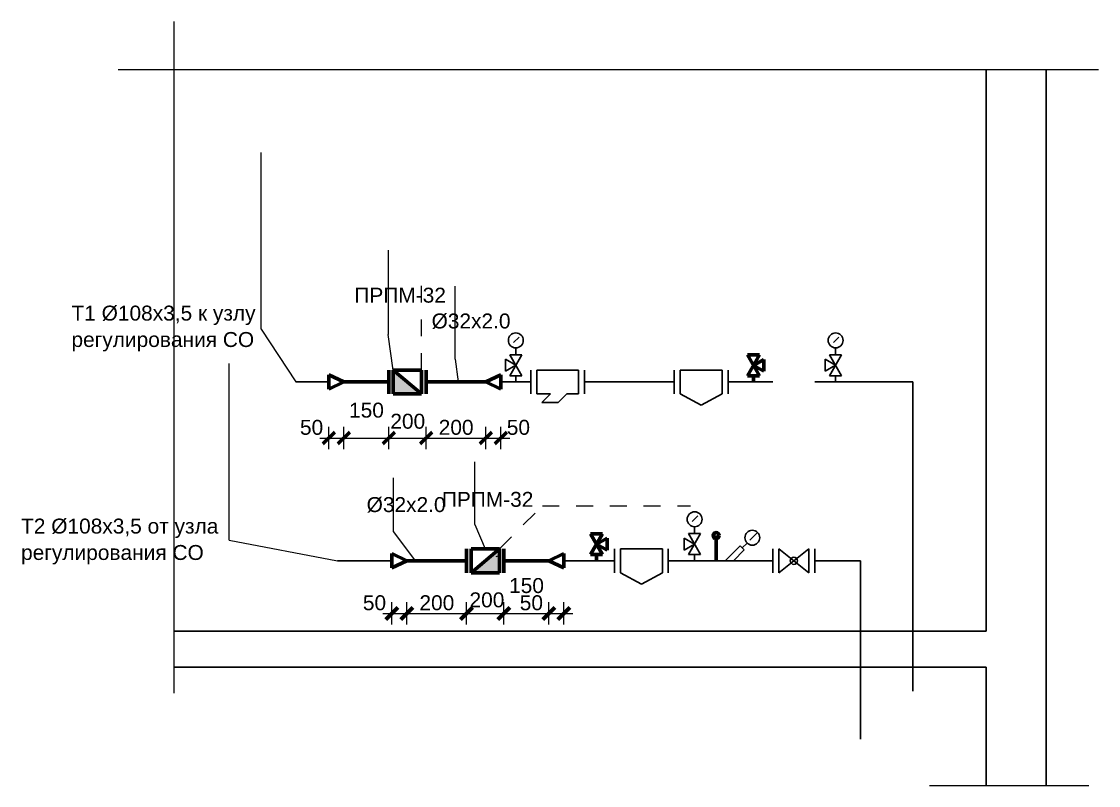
# Model space of a CAD drawing. Header units: millimetres. Extents: x 5807 to 30288, y -40917 to 2953.
# Drawn here: x 19370 to 22973, y -26949 to -24393 of the extents above; entities that cross this region are included whole.
import ezdxf

# ---------------------------------------------------------------- set-up
doc = ezdxf.new("R2010")
doc.units = ezdxf.units.MM
doc.header["$MEASUREMENT"] = 0
doc.linetypes.add('Штриховая', pattern=[112.888889, 56.444445, -56.444445])
for name, color, linetype, lineweight in [('0_Ном._пера__1', 7, 'Continuous', 15), ('0_Ном._пера__21', 7, 'Continuous', 30), ('0_Ном._пера__41', 7, 'Continuous', 60), ('2D - Общий_Ном._пера__1', 7, 'Continuous', 15), ('Аннотация - Текст_Ном._пера__1', 7, 'Continuous', 15), ('Размер - Общий_Ном._пера__1', 7, 'Continuous', 15), ('Размер - Общий_Ном._пера__21', 7, 'Continuous', 30), ('Размер - Общий_Ном._пера__41', 7, 'Continuous', 60)]:
    doc.layers.add(name, color=color, linetype=linetype, lineweight=lineweight)
doc.layers.add('Размер - Общий', color=7, linetype='Continuous')
doc.styles.add('РЎР“Р•РќР•Р\xa0РР\xa0_РЎРўРР›Р¬_1', font='Helvetica.ttc')
doc.linetypes.add('С изломами', pattern='A,0,[2,test_11.Shx,S=3.135805,R=0,X=0,Y=0],-395.111443,0', length=395.111443)
doc.dimstyles.new('СГЕНЕРИР_СТИЛЬ__4', dxfattribs={"dimtxt": 50, "dimasz": 38, "dimexe": 0.18, "dimexo": 1500, "dimgap": 0, "dimtad": 1, "dimtih": 1, "dimtoh": 1, "dimdec": 0, "dimzin": 0, "dimdsep": 46, "dimtxsty": 'РЎР“Р•РќР•Р\xa0РР\xa0_РЎРўРР›Р¬_1', "dimblk": 'ARROWHEAD_6', "dimblk1": 'ARROWHEAD_6', "dimblk2": 'ARROWHEAD_6', "dimcen": 0.09, "dimclrd": 7, "dimclre": 7, "dimclrt": 7, "dimazin": 0, "dimtfac": 1, "dimtdec": 4, "dimtmove": 0, "dimatfit": 3, "dimfxl": 0, "dimtolj": 1, "dimtzin": 0, "dimarcsym": 0})
doc.dimstyles.new('СГЕНЕРИР_СТИЛЬ__5', dxfattribs={"dimtxt": 50, "dimasz": 38, "dimexe": 0.18, "dimexo": 1500, "dimgap": 0, "dimtad": 1, "dimtih": 1, "dimtoh": 1, "dimdec": 0, "dimzin": 0, "dimdsep": 46, "dimtxsty": 'РЎР“Р•РќР•Р\xa0РР\xa0_РЎРўРР›Р¬_1', "dimblk": 'ARROWHEAD_6', "dimblk1": 'ARROWHEAD_6', "dimblk2": 'ARROWHEAD_6', "dimcen": 0.09, "dimclrd": 7, "dimclre": 7, "dimclrt": 7, "dimazin": 0, "dimtfac": 1, "dimtdec": 4, "dimtmove": 2, "dimatfit": 3, "dimfxl": 0, "dimtolj": 1, "dimtzin": 0, "dimarcsym": 0})

# ---------------------------------------------------------------- blocks, each defined once
blk = doc.blocks.new('*D10')
at = {"layer": 'Размер - Общий_Ном._пера__1', "color": 7, "linetype": 'Continuous', "lineweight": 15}
for p, q in [((20398.5, -25824.1), (20398.5, -25749.1)), ((20368.5, -25786.6), (20398.5, -25786.6)), ((20398.5, -25786.6), (20448.5, -25786.6))]:
    blk.add_line(p, q, dxfattribs=at)
at = {"layer": 'Размер - Общий_Ном._пера__41', "color": 7, "linetype": 'Continuous', "lineweight": 60}
for p, q in [((20418.5, -25766.6), (20378.5, -25806.6)), ((20468.5, -25766.6), (20428.5, -25806.6))]:
    blk.add_line(p, q, dxfattribs=at)
at = {"layer": 'Размер - Общий_Ном._пера__21', "color": 7, "lineweight": 30, "insert": (20301.6, -25776.6), "char_height": 50, "attachment_point": 7, "style": 'РЎР“Р•РќР•Р\xa0РР\xa0_РЎРўРР›Р¬_1'}
blk.add_mtext('\\A1;{\\pql;\\fHelvetica|b0|i0|c0|p0;\\W1.000000;50}', dxfattribs=at)
blk = doc.blocks.new('ARROWHEAD_6')
at = {"color": 0, "linetype": 'Continuous', "lineweight": 0}
for p, q in [((0, 0), (-1, 0)), ((-0.5, -0.5), (0.5, 0.5))]:
    blk.add_line(p, q, dxfattribs=at)
blk = doc.blocks.new('*D11')
at = {"layer": 'Размер - Общий_Ном._пера__1', "color": 7, "linetype": 'Continuous', "lineweight": 15}
for p, q in [((20448.5, -25824.1), (20448.5, -25749.1)), ((20398.5, -25786.6), (20448.5, -25786.6)), ((20448.5, -25786.6), (20598.5, -25786.6))]:
    blk.add_line(p, q, dxfattribs=at)
at = {"layer": 'Размер - Общий_Ном._пера__41', "color": 7, "linetype": 'Continuous', "lineweight": 60}
for p, q in [((20468.5, -25766.6), (20428.5, -25806.6)), ((20618.5, -25766.6), (20578.5, -25806.6))]:
    blk.add_line(p, q, dxfattribs=at)
at = {"layer": 'Размер - Общий_Ном._пера__21', "color": 7, "lineweight": 30, "insert": (20465.8, -25719.1), "char_height": 50, "attachment_point": 7, "style": 'РЎР“Р•РќР•Р\xa0РР\xa0_РЎРўРР›Р¬_1'}
blk.add_mtext('\\A1;{\\pql;\\fHelvetica|b0|i0|c0|p0;\\W1.000000;150}', dxfattribs=at)
blk = doc.blocks.new('*D12')
at = {"layer": 'Размер - Общий_Ном._пера__1', "color": 7, "linetype": 'Continuous', "lineweight": 15}
for p, q in [((20598.5, -25824.1), (20598.5, -25749.1)), ((20448.5, -25786.6), (20598.5, -25786.6)), ((20598.5, -25786.6), (20723.4, -25786.6))]:
    blk.add_line(p, q, dxfattribs=at)
at = {"layer": 'Размер - Общий_Ном._пера__41', "color": 7, "linetype": 'Continuous', "lineweight": 60}
for p, q in [((20618.5, -25766.6), (20578.5, -25806.6)), ((20743.4, -25766.6), (20703.4, -25806.6))]:
    blk.add_line(p, q, dxfattribs=at)
at = {"layer": 'Размер - Общий_Ном._пера__21', "color": 7, "lineweight": 30, "insert": (20603.9, -25756.2), "char_height": 50, "attachment_point": 7, "style": 'РЎР“Р•РќР•Р\xa0РР\xa0_РЎРўРР›Р¬_1'}
blk.add_mtext('\\A1;{\\pql;\\fHelvetica|b0|i0|c0|p0;\\W1.000000;200}', dxfattribs=at)
blk = doc.blocks.new('*D13')
at = {"layer": 'Размер - Общий_Ном._пера__1', "color": 7, "linetype": 'Continuous', "lineweight": 15}
for p, q in [((20723.4, -25824.1), (20723.4, -25749.1)), ((20598.5, -25786.6), (20723.4, -25786.6)), ((20723.4, -25786.6), (20923.4, -25786.6))]:
    blk.add_line(p, q, dxfattribs=at)
at = {"layer": 'Размер - Общий_Ном._пера__41', "color": 7, "linetype": 'Continuous', "lineweight": 60}
for p, q in [((20743.4, -25766.6), (20703.4, -25806.6)), ((20943.4, -25766.6), (20903.4, -25806.6))]:
    blk.add_line(p, q, dxfattribs=at)
at = {"layer": 'Размер - Общий_Ном._пера__21', "color": 7, "lineweight": 30, "insert": (20765.7, -25776.6), "char_height": 50, "attachment_point": 7, "style": 'РЎР“Р•РќР•Р\xa0РР\xa0_РЎРўРР›Р¬_1'}
blk.add_mtext('\\A1;{\\pql;\\fHelvetica|b0|i0|c0|p0;\\W1.000000;200}', dxfattribs=at)
blk = doc.blocks.new('*D14')
at = {"layer": 'Размер - Общий_Ном._пера__1', "color": 7, "linetype": 'Continuous', "lineweight": 15}
for p, q in [((20923.4, -25824.1), (20923.4, -25749.1)), ((20973.4, -25824.1), (20973.4, -25749.1)), ((20723.4, -25786.6), (20923.4, -25786.6)), ((20923.4, -25786.6), (20973.4, -25786.6)), ((20973.4, -25786.6), (21003.4, -25786.6))]:
    blk.add_line(p, q, dxfattribs=at)
at = {"layer": 'Размер - Общий_Ном._пера__41', "color": 7, "linetype": 'Continuous', "lineweight": 60}
for p, q in [((20943.4, -25766.6), (20903.4, -25806.6)), ((20953.4, -25806.6), (20993.4, -25766.6))]:
    blk.add_line(p, q, dxfattribs=at)
at = {"layer": 'Размер - Общий_Ном._пера__21', "color": 7, "lineweight": 30, "insert": (20993.4, -25776.6), "char_height": 50, "attachment_point": 7, "style": 'РЎР“Р•РќР•Р\xa0РР\xa0_РЎРўРР›Р¬_1'}
blk.add_mtext('\\A1;{\\pql;\\fHelvetica|b0|i0|c0|p0;\\W1.000000;50}', dxfattribs=at)
blk = doc.blocks.new('*D15')
at = {"layer": 'Размер - Общий_Ном._пера__1', "color": 7, "linetype": 'Continuous', "lineweight": 15}
for p, q in [((20608.9, -26411), (20608.9, -26336)), ((20578.9, -26373.5), (20608.9, -26373.5)), ((20608.9, -26373.5), (20658.9, -26373.5))]:
    blk.add_line(p, q, dxfattribs=at)
at = {"layer": 'Размер - Общий_Ном._пера__41', "color": 7, "linetype": 'Continuous', "lineweight": 60}
for p, q in [((20628.9, -26353.5), (20588.9, -26393.5)), ((20678.9, -26353.5), (20638.9, -26393.5))]:
    blk.add_line(p, q, dxfattribs=at)
at = {"layer": 'Размер - Общий_Ном._пера__21', "color": 7, "lineweight": 30, "insert": (20512, -26363.5), "char_height": 50, "attachment_point": 7, "style": 'РЎР“Р•РќР•Р\xa0РР\xa0_РЎРўРР›Р¬_1'}
blk.add_mtext('\\A1;{\\pql;\\fHelvetica|b0|i0|c0|p0;\\W1.000000;50}', dxfattribs=at)
blk = doc.blocks.new('*D16')
at = {"layer": 'Размер - Общий_Ном._пера__1', "color": 7, "linetype": 'Continuous', "lineweight": 15}
for p, q in [((20658.9, -26411), (20658.9, -26336)), ((20608.9, -26373.5), (20658.9, -26373.5)), ((20658.9, -26373.5), (20858.9, -26373.5))]:
    blk.add_line(p, q, dxfattribs=at)
at = {"layer": 'Размер - Общий_Ном._пера__41', "color": 7, "linetype": 'Continuous', "lineweight": 60}
for p, q in [((20678.9, -26353.5), (20638.9, -26393.5)), ((20878.9, -26353.5), (20838.9, -26393.5))]:
    blk.add_line(p, q, dxfattribs=at)
at = {"layer": 'Размер - Общий_Ном._пера__21', "color": 7, "lineweight": 30, "insert": (20701.2, -26363.5), "char_height": 50, "attachment_point": 7, "style": 'РЎР“Р•РќР•Р\xa0РР\xa0_РЎРўРР›Р¬_1'}
blk.add_mtext('\\A1;{\\pql;\\fHelvetica|b0|i0|c0|p0;\\W1.000000;200}', dxfattribs=at)
blk = doc.blocks.new('*D17')
at = {"layer": 'Размер - Общий_Ном._пера__1', "color": 7, "linetype": 'Continuous', "lineweight": 15}
for p, q in [((20858.9, -26411), (20858.9, -26336)), ((20658.9, -26373.5), (20858.9, -26373.5)), ((20858.9, -26373.5), (20983.8, -26373.5))]:
    blk.add_line(p, q, dxfattribs=at)
at = {"layer": 'Размер - Общий_Ном._пера__41', "color": 7, "linetype": 'Continuous', "lineweight": 60}
for p, q in [((20878.9, -26353.5), (20838.9, -26393.5)), ((21003.8, -26353.5), (20963.8, -26393.5))]:
    blk.add_line(p, q, dxfattribs=at)
at = {"layer": 'Размер - Общий_Ном._пера__21', "color": 7, "lineweight": 30, "insert": (20868.7, -26353.8), "char_height": 50, "attachment_point": 7, "style": 'РЎР“Р•РќР•Р\xa0РР\xa0_РЎРўРР›Р¬_1'}
blk.add_mtext('\\A1;{\\pql;\\fHelvetica|b0|i0|c0|p0;\\W1.000000;200}', dxfattribs=at)
blk = doc.blocks.new('*D18')
at = {"layer": 'Размер - Общий_Ном._пера__1', "color": 7, "linetype": 'Continuous', "lineweight": 15}
for p, q in [((20983.8, -26411), (20983.8, -26336)), ((20858.9, -26373.5), (20983.8, -26373.5)), ((20983.8, -26373.5), (21133.8, -26373.5))]:
    blk.add_line(p, q, dxfattribs=at)
at = {"layer": 'Размер - Общий_Ном._пера__41', "color": 7, "linetype": 'Continuous', "lineweight": 60}
for p, q in [((21003.8, -26353.5), (20963.8, -26393.5)), ((21153.8, -26353.5), (21113.8, -26393.5))]:
    blk.add_line(p, q, dxfattribs=at)
at = {"layer": 'Размер - Общий_Ном._пера__21', "color": 7, "lineweight": 30, "char_height": 50, "attachment_point": 7, "style": 'РЎР“Р•РќР•Р\xa0РР\xa0_РЎРўРР›Р¬_1'}
for s, insert in [('\\A1;{\\pql;\\fHelvetica|b0|i0|c0|p0;\\W1.000000;150}', (21001.1, -26306)), ('\\A1;{\\pql;\\fHelvetica|b0|i0|c0|p0;\\W1.000000;50}', (21036.8, -26363.5))]:
    blk.add_mtext(s, dxfattribs=dict(at, insert=insert))
blk = doc.blocks.new('*D19')
at = {"layer": 'Размер - Общий_Ном._пера__1', "color": 7, "linetype": 'Continuous', "lineweight": 15}
for p, q in [((21133.8, -26411), (21133.8, -26336)), ((21183.8, -26411), (21183.8, -26336)), ((20983.8, -26373.5), (21133.8, -26373.5)), ((21133.8, -26373.5), (21183.8, -26373.5)), ((21183.8, -26373.5), (21213.8, -26373.5))]:
    blk.add_line(p, q, dxfattribs=at)
at = {"layer": 'Размер - Общий_Ном._пера__41', "color": 7, "linetype": 'Continuous', "lineweight": 60}
for p, q in [((21153.8, -26353.5), (21113.8, -26393.5)), ((21163.8, -26393.5), (21203.8, -26353.5))]:
    blk.add_line(p, q, dxfattribs=at)

msp = doc.modelspace()

# ---------------------------------------------------------------- hatches: boundary and pattern name
at = {"layer": '2D - Общий_Ном._пера__1', "linetype": 'Continuous', "lineweight": 15}
for points in [[(20708.5, -25639.2), (20613.4, -25559.2), (20613.4, -25639.2)], [(20873.8, -26237.4), (20968.9, -26157.4), (20968.9, -26237.4)]]:
    msp.add_hatch(color=7, dxfattribs=at).paths.add_polyline_path(points)

# ---------------------------------------------------------------- linework, layer by layer
at = {"layer": '0_Ном._пера__1', "color": 7, "linetype": 'С изломами', "lineweight": 15}
for p, q in [((19880.8, -26639.8), (19880.8, -24393.1)), ((22972.5, -24555.1), (19693.7, -24555.1)), ((22407.7, -26949.1), (22940.6, -26949.1))]:
    msp.add_line(p, q, dxfattribs=at)
at = {"layer": '0_Ном._пера__1', "color": 7, "linetype": 'Continuous', "lineweight": 15}
for p, q in [((20171.9, -25421.9), (20171.9, -24830.8)), ((20596.6, -25157.6), (20596.6, -25440.6)), ((20820.4, -25522.3), (20820.4, -25279)), ((20171.9, -25421.9), (20287.3, -25599.2)), ((20613.4, -25559.2), (20596.6, -25440.6)), ((20064.8, -26128.9), (20064.8, -25537.8)), ((20820.4, -25522.3), (20830.4, -25599.2)), ((20886, -26076.1), (20886, -25866.2)), ((20614.9, -26100), (20614.9, -25920.3)), ((20886, -26076.1), (20920.6, -26157.4)), ((20614.9, -26100), (20686.4, -26197.4)), ((20064.8, -26128.9), (20426.8, -26197.4)), ((20958.1, -26182.5), (20968.9, -26180.1))]:
    msp.add_line(p, q, dxfattribs=at)
at = {"layer": '0_Ном._пера__1', "color": 7, "linetype": 'Штриховая', "lineweight": 15}
for p, q in [((20708.5, -25559.2), (20708.5, -25228.1)), ((20968.9, -26157.4), (21112.5, -26013.8)), ((21112.5, -26013.8), (21607.7, -26013.8))]:
    msp.add_line(p, q, dxfattribs=at)
at = {"layer": '0_Ном._пера__21', "color": 7, "linetype": 'Continuous', "lineweight": 30}
for p, q in [((22597.2, -24555.1), (22597.2, -26433.2)), ((22797.2, -24555.1), (22797.2, -26949.1)), ((21015.9, -25467.6), (21034.6, -25448.9)), ((22085.7, -25467.6), (22104.4, -25448.9)), ((21023.6, -25508.1), (21023.6, -25485.1)), ((22093.4, -25508.1), (22093.4, -25485.1)), ((21023.6, -25543.1), (20988.6, -25523.1)), ((20988.6, -25563.1), (20988.6, -25523.1)), ((21003.6, -25508.1), (21043.6, -25578.1)), ((21043.6, -25508.1), (21003.6, -25578.1)), ((21003.6, -25508.1), (21043.6, -25508.1)), ((22093.4, -25543.1), (22058.4, -25523.1)), ((22058.4, -25563.1), (22058.4, -25523.1)), ((22073.4, -25508.1), (22113.4, -25578.1)), ((22113.4, -25508.1), (22073.4, -25578.1)), ((22073.4, -25508.1), (22113.4, -25508.1)), ((21023.6, -25543.1), (20988.6, -25563.1)), ((21073.8, -25559.2), (21073.8, -25639.2)), ((21093.8, -25559.2), (21233.8, -25559.2)), ((21093.8, -25559.2), (21093.8, -25639.2)), ((21233.8, -25639.2), (21233.8, -25559.2)), ((21253.8, -25639.2), (21253.8, -25559.2)), ((21553.4, -25559.2), (21553.4, -25639.2)), ((21573.4, -25559.2), (21713.4, -25559.2)), ((21573.4, -25559.2), (21573.4, -25639.2)), ((21713.4, -25639.2), (21713.4, -25559.2)), ((21733.4, -25639.2), (21733.4, -25559.2)), ((22093.4, -25543.1), (22058.4, -25563.1)), ((20398.5, -25599.2), (20287.3, -25599.2)), ((21073.8, -25599.2), (20973.4, -25599.2)), ((21003.6, -25578.1), (21043.6, -25578.1)), ((21023.6, -25578.1), (21023.6, -25599.2)), ((21553.4, -25599.2), (21253.8, -25599.2)), ((21883.7, -25599.2), (21733.4, -25599.2)), ((22351.6, -25599.2), (22023.7, -25599.2)), ((22073.4, -25578.1), (22113.4, -25578.1)), ((22093.4, -25578.1), (22093.4, -25599.2)), ((22351.6, -25599.2), (22351.6, -26633.9)), ((21139.2, -25639.2), (21093.8, -25639.2)), ((21139.2, -25639.2), (21110.4, -25667.9)), ((21165.8, -25667.9), (21194.6, -25639.2)), ((21233.8, -25639.2), (21194.6, -25639.2)), ((21573.4, -25639.2), (21643.4, -25676.9)), ((21643.4, -25676.9), (21713.4, -25639.2)), ((21165.8, -25667.9), (21110.4, -25667.9)), ((21614, -26065.9), (21632.7, -26047.2)), ((21601.7, -26106.4), (21641.7, -26176.4)), ((21641.7, -26106.4), (21601.7, -26176.4)), ((21601.7, -26106.4), (21641.7, -26106.4)), ((21621.7, -26106.4), (21621.7, -26083.4)), ((21832.4, -26102.5), (21806.7, -26128.2)), ((21621.7, -26141.4), (21586.7, -26121.4)), ((21586.7, -26161.4), (21586.7, -26121.4)), ((21621.7, -26141.4), (21586.7, -26161.4)), ((21773.7, -26147.1), (21723.4, -26197.4)), ((21787.8, -26161.2), (21773.7, -26147.1)), ((21780.8, -26154.1), (21797, -26137.9)), ((21353.8, -26157.4), (21353.8, -26237.4)), ((21373.8, -26157.4), (21513.7, -26157.4)), ((21373.8, -26157.4), (21373.8, -26237.4)), ((21513.7, -26237.4), (21513.7, -26157.4)), ((21533.7, -26237.4), (21533.7, -26157.4)), ((21601.7, -26176.4), (21641.7, -26176.4)), ((21621.7, -26176.4), (21621.7, -26197.4)), ((21751.7, -26197.4), (21787.8, -26161.2)), ((21883.7, -26157.4), (21883.7, -26237.4)), ((21903.7, -26157.4), (21903.7, -26237.4)), ((22003.7, -26237.4), (21903.7, -26157.4)), ((21903.7, -26237.4), (22003.7, -26157.4)), ((22003.7, -26237.4), (22003.7, -26157.4)), ((22023.7, -26237.4), (22023.7, -26157.4)), ((20608.9, -26197.4), (20426.8, -26197.4)), ((21353.8, -26197.4), (21183.8, -26197.4)), ((21883.7, -26197.4), (21533.7, -26197.4)), ((22176.8, -26197.4), (22023.7, -26197.4)), ((22176.8, -26197.4), (22176.8, -26794.7)), ((21373.8, -26237.4), (21443.7, -26275.1)), ((21443.7, -26275.1), (21513.7, -26237.4)), ((19880.8, -26433.2), (22597.2, -26433.2)), ((19880.8, -26553.2), (22597.2, -26553.2)), ((22597.2, -26553.2), (22597.2, -26949.1))]:
    msp.add_line(p, q, dxfattribs=at)
for centre, radius in [((21023.6, -25460.1), 25), ((22093.4, -25460.1), 25), ((21621.7, -26058.4), 25), ((21814.7, -26120.2), 25), ((21953.7, -26197.4), 12)]:
    msp.add_circle(centre, radius, dxfattribs=at)
at = {"layer": '0_Ном._пера__41', "color": 7, "linetype": 'Continuous', "lineweight": 60}
for p, q in [((21838.5, -25508.5), (21798.5, -25578.5)), ((21798.5, -25508.5), (21838.5, -25578.5)), ((21838.5, -25508.5), (21798.5, -25508.5)), ((21818.5, -25543.5), (21853.5, -25523.5)), ((21853.5, -25563.5), (21853.5, -25523.5)), ((20398.5, -25575.1), (20398.5, -25623.2)), ((20448.5, -25599.2), (20398.5, -25575.1)), ((20598.5, -25639.2), (20598.5, -25559.2)), ((20708.5, -25639.2), (20613.4, -25559.2)), ((20613.4, -25639.2), (20613.4, -25559.2)), ((20613.4, -25639.2), (20613.4, -25559.2)), ((20708.5, -25559.2), (20613.4, -25559.2)), ((20708.5, -25639.2), (20708.5, -25559.2)), ((20723.4, -25639.2), (20723.4, -25559.2)), ((20923.4, -25599.2), (20973.4, -25575.1)), ((20973.4, -25575.1), (20973.4, -25623.2)), ((21818.5, -25543.5), (21853.5, -25563.5)), ((20448.5, -25599.2), (20398.5, -25623.2)), ((20598.5, -25599.2), (20448.5, -25599.2)), ((20923.4, -25599.2), (20723.4, -25599.2)), ((20923.4, -25599.2), (20973.4, -25623.2)), ((21838.5, -25578.5), (21798.5, -25578.5)), ((21818.5, -25578.5), (21818.5, -25599.2)), ((20708.5, -25639.2), (20613.4, -25639.2)), ((21313.8, -26106.8), (21273.8, -26176.8)), ((21273.8, -26106.8), (21313.8, -26176.8)), ((21313.8, -26106.8), (21273.8, -26106.8)), ((21693.7, -26197.4), (21693.7, -26113.1)), ((21293.8, -26141.8), (21328.8, -26121.8)), ((21293.8, -26141.8), (21328.8, -26161.8)), ((21328.8, -26161.8), (21328.8, -26121.8)), ((20608.9, -26173.4), (20608.9, -26221.4)), ((20658.9, -26197.4), (20608.9, -26173.4)), ((20858.9, -26237.4), (20858.9, -26157.4)), ((20873.8, -26237.4), (20968.9, -26157.4)), ((20873.8, -26157.4), (20968.9, -26157.4)), ((20873.8, -26237.4), (20873.8, -26157.4)), ((20968.9, -26237.4), (20968.9, -26157.4)), ((20968.9, -26237.4), (20968.9, -26157.4)), ((20983.8, -26237.4), (20983.8, -26157.4)), ((21133.8, -26197.4), (21183.8, -26173.4)), ((21183.8, -26173.4), (21183.8, -26221.4)), ((21313.8, -26176.8), (21273.8, -26176.8)), ((21293.8, -26176.8), (21293.8, -26197.4)), ((20658.9, -26197.4), (20608.9, -26221.4)), ((20858.9, -26197.4), (20658.9, -26197.4)), ((21133.8, -26197.4), (20983.8, -26197.4)), ((21133.8, -26197.4), (21183.8, -26221.4)), ((20873.8, -26237.4), (20968.9, -26237.4))]:
    msp.add_line(p, q, dxfattribs=at)
msp.add_circle((21693.7, -26113.1), 10, dxfattribs=at)
at = {"layer": '2D - Общий_Ном._пера__1', "color": 7, "linetype": 'Continuous', "lineweight": 15, "flags": 128}
for points in [[(20708.5, -25639.2), (20613.4, -25559.2), (20613.4, -25639.2)], [(20873.8, -26237.4), (20968.9, -26157.4), (20968.9, -26237.4)]]:
    msp.add_lwpolyline(points, close=True, dxfattribs=at)

# ---------------------------------------------------------------- texts
at = {"layer": 'Аннотация - Текст_Ном._пера__1', "color": 7, "linetype": 'Continuous', "lineweight": 15, "char_height": 50, "attachment_point": 4, "style": 'РЎР“Р•РќР•Р\xa0РР\xa0_РЎРўРР›Р¬_1'}
for s, insert in [('\\A1;{\\pql;\\fHelvetica|b0|i0|c0|p0;\\W1.000000;ПРПМ-32}', (20483.6, -25309.1)), ('\\A1;{\\pql;\\fHelvetica|b0|i0|c0|p0;\\W1.000000;Ø32х2.0}', (20741.9, -25396)), ('\\A1;{\\pql;\\fHelvetica|b0|i0|c0|p0;\\W1.000000;ПРПМ-32}', (20776.2, -25992.2)), ('\\A1;{\\pql;\\fHelvetica|b0|i0|c0|p0;\\W1.000000;Ø32х2.0}', (20524.6, -26010.3))]:
    msp.add_mtext(s, dxfattribs=dict(at, insert=insert))
at = {"layer": 'Аннотация - Текст_Ном._пера__1', "color": 7, "linetype": 'Continuous', "lineweight": 15, "char_height": 50, "attachment_point": 4, "line_spacing_factor": 1.060263, "style": 'РЎР“Р•РќР•Р\xa0РР\xa0_РЎРўРР›Р¬_1'}
for s, insert, width in [('\\A1;{\\pql;\\fHelvetica|b0|i0|c0|p0;\\W1.000000;Т1 Ø108х3,5 к узлу регулирования СО}', (19537.3, -25420.4), 640.679), ('\\A1;{\\pql;\\fHelvetica|b0|i0|c0|p0;\\W1.000000;Т2 Ø108х3,5 от узла регулирования СО}', (19368.7, -26133), 698.393)]:
    msp.add_mtext(s, dxfattribs=dict(at, insert=insert, width=width))

# ---------------------------------------------------------------- dimensions: what is measured, and where the dimension line sits
at = {"layer": 'Размер - Общий', "color": 7, "linetype": 'Continuous', "lineweight": 15}
for base, p1, p2, picture, middle in [((20448.5, -25786.6), (20398.5, -25599.2), (20448.5, -25599.2), '*D10', (20340.8, -25751.6)), ((20923.4, -25786.6), (20723.4, -25599.2), (20923.4, -25599.2), '*D13', (20824.5, -25751.6)), ((20973.4, -25786.6), (20923.4, -25599.2), (20973.4, -25599.2), '*D14', (21032.6, -25751.6)), ((20658.9, -26373.5), (20608.9, -26197.4), (20658.9, -26197.4), '*D15', (20551.2, -26338.5)), ((20858.9, -26373.5), (20658.9, -26197.4), (20858.9, -26197.4), '*D16', (20760.1, -26338.5)), ((21133.8, -26373.5), (20983.8, -26197.4), (21133.8, -26197.4), '*D18', (21059.9, -26281)), ((21183.8, -26373.5), (21133.8, -26197.4), (21183.8, -26197.4), '*D19', (21076.1, -26338.5))]:
    dim = msp.add_linear_dim(base=base, p1=p1, p2=p2, dimstyle='СГЕНЕРИР_СТИЛЬ__4', dxfattribs=at)
    dim.commit()
    dim.dimension.update_dxf_attribs({"geometry": picture, "text_midpoint": middle, "dimtype": 160})
for base, p1, p2, text, dimstyle, picture, middle in [((20598.5, -25786.6), (20448.5, -25599.2), (20598.5, -25599.2), '<MeasuredValue>', 'СГЕНЕРИР_СТИЛЬ__4', '*D11', (20750.1, -25694.1)), ((20723.4, -25786.6), (20598.5, -25599.2), (20723.4, -25599.2), '200', 'СГЕНЕРИР_СТИЛЬ__5', '*D12', (20662.7, -25731.2)), ((20983.8, -26373.5), (20858.9, -26197.4), (20983.8, -26197.4), '200', 'СГЕНЕРИР_СТИЛЬ__5', '*D17', (20927.6, -26328.8))]:
    dim = msp.add_linear_dim(base=base, p1=p1, p2=p2, text=text, dimstyle=dimstyle, dxfattribs=at)
    dim.commit()
    dim.dimension.update_dxf_attribs({"geometry": picture, "text_midpoint": middle, "dimtype": 160})

doc.saveas('drawing.dxf')
